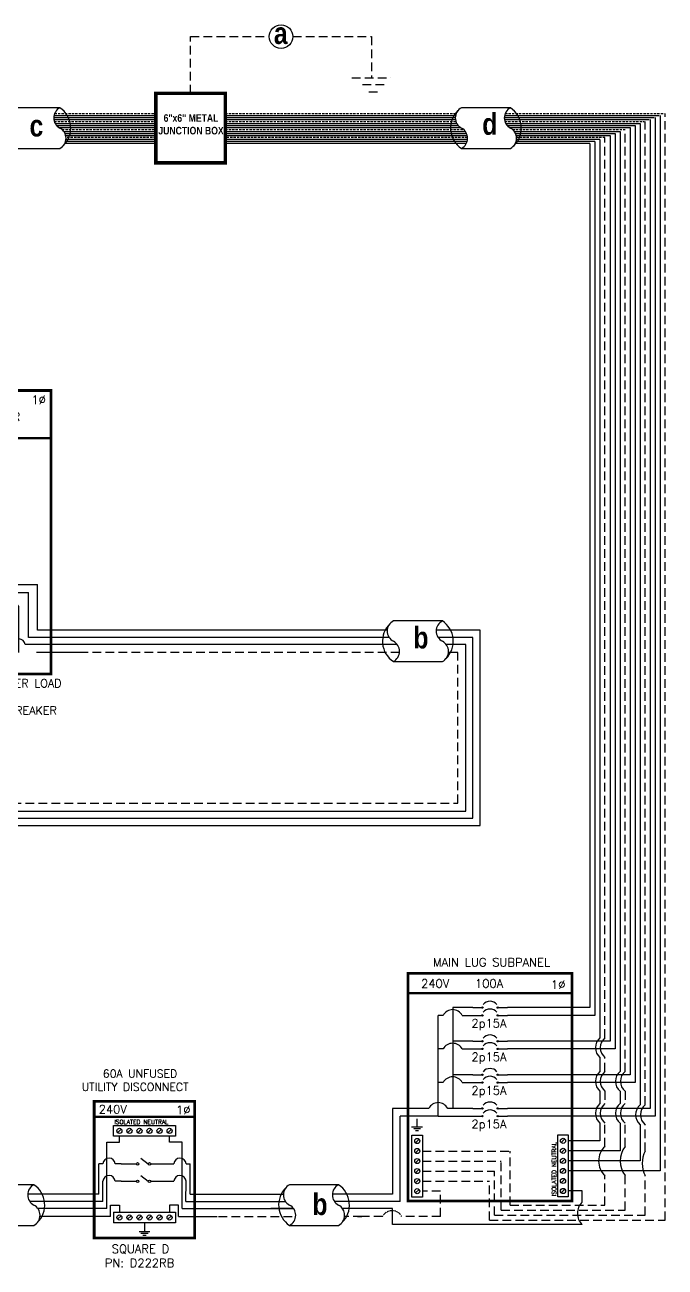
# Model space of a CAD drawing. Header units: feet. Extents: x 24455 to 25064, y 15295 to 15879.
# Drawn here: x 24786 to 25064, y 15341 to 15879 of the extents above; entities that cross this region are included whole.
import ezdxf

# ---------------------------------------------------------------- set-up
doc = ezdxf.new("R2010")
doc.units = ezdxf.units.FT
doc.header["$MEASUREMENT"] = 0
doc.linetypes.add('HIDDEN', pattern=[0.375, 0.25, -0.125])
for name, color, linetype in [('ONE LINE BLOCKS', 7, 'Continuous'), ('TABLES', 7, 'Continuous'), ('TEXT', 7, 'Continuous'), ('Z - TITLEBLOCK TXT', 7, 'Continuous')]:
    doc.layers.add(name, color=color, linetype=linetype)
doc.styles.add('ONE LINE TXT', font='techb___.ttf')
doc.styles.get("Standard").update_dxf_attribs({"font": 'simplex.shx'})

# ---------------------------------------------------------------- blocks, each defined once
blk = doc.blocks.new('M_MAIN BREAKER')
at = {"layer": 'ONE LINE BLOCKS', "linetype": 'Continuous'}
h = blk.add_hatch(color=1, dxfattribs=at)
h.dxf.hatch_style = 1
edge = h.paths.add_edge_path()
edge.add_arc((-12.418, 14.123), 0.0515, 0, 360)
h = blk.add_hatch(color=1, dxfattribs=at)
h.dxf.hatch_style = 1
edge = h.paths.add_edge_path()
edge.add_arc((-11.369, 14.123), 0.0515, 0, 360)
h = blk.add_hatch(color=1, dxfattribs=at)
h.dxf.hatch_style = 1
edge = h.paths.add_edge_path()
edge.add_arc((-12.418, 12.94), 0.0515, 0, 360)
h = blk.add_hatch(color=1, dxfattribs=at)
h.dxf.hatch_style = 1
edge = h.paths.add_edge_path()
edge.add_arc((-11.369, 12.94), 0.0515, 0, 360)
h = blk.add_hatch(color=1, dxfattribs=at)
h.dxf.hatch_style = 1
edge = h.paths.add_edge_path()
edge.add_arc((-9.245, 11.887), 0.0515, 0, 360)
h = blk.add_hatch(color=1, dxfattribs=at)
h.dxf.hatch_style = 1
edge = h.paths.add_edge_path()
edge.add_arc((-8.062, 11.887), 0.0515, 0, 360)
h = blk.add_hatch(color=1, dxfattribs=at)
h.dxf.hatch_style = 1
edge = h.paths.add_edge_path()
edge.add_arc((-9.245, 11.288), 0.0515, 0, 360)
h = blk.add_hatch(color=1, dxfattribs=at)
h.dxf.hatch_style = 1
edge = h.paths.add_edge_path()
edge.add_arc((-8.062, 11.288), 0.0515, 0, 360)
h = blk.add_hatch(color=1, dxfattribs=at)
h.dxf.hatch_style = 1
edge = h.paths.add_edge_path()
edge.add_arc((-9.245, 10.221), 0.0515, 0, 360)
h = blk.add_hatch(color=1, dxfattribs=at)
h.dxf.hatch_style = 1
edge = h.paths.add_edge_path()
edge.add_arc((-9.245, 9.622), 0.0515, 0, 360)
h = blk.add_hatch(color=1, dxfattribs=at)
h.dxf.hatch_style = 1
edge = h.paths.add_edge_path()
edge.add_arc((-8.062, 10.221), 0.0515, 0, 360)
h = blk.add_hatch(color=1, dxfattribs=at)
h.dxf.hatch_style = 1
edge = h.paths.add_edge_path()
edge.add_arc((-8.062, 9.622), 0.0515, 0, 360)
h = blk.add_hatch(color=1, dxfattribs=at)
h.dxf.hatch_style = 1
edge = h.paths.add_edge_path()
edge.add_arc((-9.245, 8.555), 0.0515, 0, 360)
h = blk.add_hatch(color=1, dxfattribs=at)
h.dxf.hatch_style = 1
edge = h.paths.add_edge_path()
edge.add_arc((-8.062, 8.555), 0.0515, 0, 360)
h = blk.add_hatch(color=1, dxfattribs=at)
h.dxf.hatch_style = 1
edge = h.paths.add_edge_path()
edge.add_arc((-9.245, 7.957), 0.0515, 0, 360)
h = blk.add_hatch(color=1, dxfattribs=at)
h.dxf.hatch_style = 1
edge = h.paths.add_edge_path()
edge.add_arc((-8.062, 7.957), 0.0515, 0, 360)
h = blk.add_hatch(color=1, dxfattribs=at)
h.dxf.hatch_style = 1
edge = h.paths.add_edge_path()
edge.add_arc((-9.245, 6.889), 0.0515, 0, 360)
h = blk.add_hatch(color=1, dxfattribs=at)
h.dxf.hatch_style = 1
edge = h.paths.add_edge_path()
edge.add_arc((-8.062, 6.889), 0.0515, 0, 360)
h = blk.add_hatch(color=1, dxfattribs=at)
h.dxf.hatch_style = 1
edge = h.paths.add_edge_path()
edge.add_arc((-9.245, 6.291), 0.0515, 0, 360)
h = blk.add_hatch(color=1, dxfattribs=at)
h.dxf.hatch_style = 1
edge = h.paths.add_edge_path()
edge.add_arc((-8.062, 6.291), 0.0515, 0, 360)
h = blk.add_hatch(color=1, dxfattribs=at)
h.dxf.hatch_style = 1
edge = h.paths.add_edge_path()
edge.add_arc((-9.245, 5.224), 0.0515, 0, 360)
h = blk.add_hatch(color=1, dxfattribs=at)
h.dxf.hatch_style = 1
edge = h.paths.add_edge_path()
edge.add_arc((-8.062, 5.224), 0.0515, 0, 360)
h = blk.add_hatch(color=1, dxfattribs=at)
h.dxf.hatch_style = 1
edge = h.paths.add_edge_path()
edge.add_arc((-9.245, 4.625), 0.0515, 0, 360)
h = blk.add_hatch(color=1, dxfattribs=at)
h.dxf.hatch_style = 1
edge = h.paths.add_edge_path()
edge.add_arc((-8.062, 4.625), 0.0515, 0, 360)
at = {"color": 7, "linetype": 'Continuous'}
for p, q in [((-3.665, 1.711), (-3.665, 5.224)), ((0, 1.711), (-3.665, 1.711))]:
    blk.add_line(p, q, dxfattribs=at)
at = {"color": 10, "linetype": 'Continuous'}
for p, q in [((-4.378, 1.149), (-4.378, 4.625)), ((-3.663, 4.625), (-3.663, 4.625)), ((-3.663, 4.625), (-3.663, 4.625)), ((0, 1.149), (-4.378, 1.149))]:
    blk.add_line(p, q, dxfattribs=at)
at = {"color": 253, "linetype": 'Continuous'}
for p, q in [((-6.385, 2.177), (-6.591, 2.177)), ((-6.385, 0.611), (-6.385, 2.177)), ((-5.561, 0.611), (-6.385, 0.611)), ((0, 0.611), (-4.626, 0.611))]:
    blk.add_line(p, q, dxfattribs=at)
at = {"color": 7, "linetype": 'Continuous'}
blk.add_circle((-19.559, -2.704), 0.906, dxfattribs=at)
at = {"color": 253, "linetype": 'Continuous'}
blk.add_arc((-5.093, 0.584), 0.468, 3.28193, 176.71807, dxfattribs=at)
at = {"layer": 'ONE LINE BLOCKS', "lineweight": 50}
for p, q in [((-19.225, 23.898), (-19.225, 26.892)), ((-19.225, 26.892), (-15.884, 26.892)), ((-15.884, 26.892), (-15.884, 23.898)), ((-15.884, 23.898), (-19.225, 23.898)), ((-14.957, 16.472), (-2.641, 16.472))]:
    blk.add_line(p, q, dxfattribs=at)
at = {"layer": 'ONE LINE BLOCKS', "lineweight": 50, "const_width": 0.21}
for points in [[(-19.225, 23.898), (-19.225, 26.892), (-15.884, 26.892), (-15.884, 23.898)], [(-14.957, -1.647), (-14.957, 20.128), (-2.641, 20.128), (-2.641, -1.647)]]:
    blk.add_lwpolyline(points, close=True, dxfattribs=at)
at = {"layer": 'TEXT', "color": 92, "linetype": 'HIDDEN', "ltscale": 15}
for p, q in [((-13.723, 3.547), (-13.723, 2.935)), ((-6.577, 3.547), (-13.723, 3.547)), ((-13.723, 2.935), (-12.555, 2.935)), ((-5.118, 0), (-5.118, 3.547)), ((0, 0), (-5.118, 0)), ((-12.555, -0.148), (-19.559, -0.148)), ((-19.559, -0.148), (-19.559, -1.798)), ((-19.559, -3.61), (-19.559, -5.799))]:
    blk.add_line(p, q, dxfattribs=at)
at = {"layer": 'TEXT', "color": 92, "linetype": 'Continuous', "ltscale": 15}
blk.add_line((-7.396, -0.918), (-11.751, -0.918), dxfattribs=at)
at = {"layer": 'TEXT', "color": 92, "linetype": 'HIDDEN', "flags": 128}
for points in [[(-11.595, 1.009), (-10.765, 1.009)], [(-11.18, 1.629), (-11.18, 1.009)], [(-10.909, 0.855), (-11.451, 0.855)], [(-11.053, 0.701), (-11.307, 0.701)]]:
    blk.add_lwpolyline(points, dxfattribs=at)
at = {"layer": 'TEXT', "color": 92, "linetype": 'Continuous', "ltscale": 4, "flags": 128}
for points in [[(-21.062, -5.799), (-18.057, -5.799)], [(-18.578, -6.356), (-20.541, -6.356)], [(-19.098, -6.913), (-20.02, -6.913)]]:
    blk.add_lwpolyline(points, dxfattribs=at)
at = {"layer": 'TEXT', "linetype": 'Continuous'}
blk.add_circle((-17.554, 25.395), 1.267, dxfattribs=at)
at = {"layer": 'TEXT', "color": 92, "linetype": 'Continuous', "ltscale": 0.3}
blk.add_arc((-5.848, 3.164), 0.824, 27.66392, 152.33608, dxfattribs=at)
at = {"layer": 'Z - TITLEBLOCK TXT', "color": 253, "linetype": 'Continuous'}
for p, q in [((-18.566, 13.922), (-18.566, 23.898)), ((-13.44, 13.922), (-18.566, 13.922)), ((-13.44, 4.344), (-13.44, 13.922)), ((-5.831, 4.344), (-13.44, 4.344)), ((-5.831, 4.344), (-5.831, 2.948)), ((-5.831, 2.948), (-6.591, 2.948))]:
    blk.add_line(p, q, dxfattribs=at)
at = {"layer": 'Z - TITLEBLOCK TXT', "color": 10, "linetype": 'Continuous'}
for p, q in [((-17.554, 14.866), (-17.554, 23.898)), ((-12.418, 14.866), (-17.554, 14.866)), ((-12.418, 4.625), (-12.418, 12.196)), ((-11.7, 11.288), (-12.418, 11.288)), ((-9.988, 11.288), (-11.037, 11.288)), ((-11.7, 9.622), (-12.418, 9.622)), ((-9.988, 9.622), (-11.037, 9.622)), ((-11.7, 7.957), (-12.418, 7.957)), ((-9.988, 7.957), (-11.037, 7.957)), ((-11.7, 6.291), (-12.418, 6.291)), ((-9.988, 6.291), (-11.037, 6.291)), ((-9.988, 4.625), (-12.418, 4.625)), ((-7.318, 4.625), (-4.378, 4.625))]:
    blk.add_line(p, q, dxfattribs=at)
at = {"layer": 'Z - TITLEBLOCK TXT', "color": 7, "linetype": 'Continuous'}
for p, q in [((-16.52, 15.77), (-16.52, 23.898)), ((-16.52, 15.77), (-11.369, 15.77)), ((-11.369, 15.77), (-11.369, 14.866)), ((-11.369, 11.887), (-11.369, 12.196)), ((-11.369, 10.221), (-11.369, 11.887)), ((-11.369, 11.887), (-9.988, 11.887)), ((-9.988, 11.887), (-11.369, 11.887)), ((-11.369, 8.555), (-11.369, 10.221)), ((-11.369, 10.221), (-9.988, 10.221)), ((-9.988, 10.221), (-11.369, 10.221)), ((-11.369, 6.889), (-11.369, 8.555)), ((-11.369, 8.555), (-9.988, 8.555)), ((-9.988, 8.555), (-11.369, 8.555)), ((-11.369, 5.224), (-11.369, 6.889)), ((-11.369, 6.889), (-9.988, 6.889)), ((-9.988, 6.889), (-11.369, 6.889)), ((-9.988, 5.224), (-11.369, 5.224)), ((-7.318, 5.224), (-3.665, 5.224))]:
    blk.add_line(p, q, dxfattribs=at)
at = {"layer": 'Z - TITLEBLOCK TXT', "color": 1, "linetype": 'Continuous'}
for p, q in [((-12.555, -1.378), (-12.555, 3.395)), ((-12.555, 3.395), (-11.751, 3.395)), ((-11.751, 3.395), (-11.751, -1.378)), ((-7.396, -1.366), (-7.396, 3.408)), ((-7.396, 3.408), (-6.591, 3.408)), ((-6.591, 3.408), (-6.591, -1.366)), ((-11.751, -1.378), (-12.555, -1.378)), ((-6.591, -1.366), (-7.396, -1.366))]:
    blk.add_line(p, q, dxfattribs=at)
at = {"layer": 'Z - TITLEBLOCK TXT', "color": 4, "linetype": 'Continuous'}
for p, q in [((-12.014, 3.075), (-12.293, 2.796)), ((-6.854, 3.087), (-7.133, 2.809)), ((-12.014, 2.304), (-12.293, 2.025)), ((-6.854, 2.317), (-7.133, 2.038)), ((-12.014, 1.533), (-12.293, 1.255)), ((-6.854, 1.546), (-7.133, 1.267)), ((-12.014, 0.762), (-12.293, 0.484)), ((-6.854, 0.775), (-7.133, 0.497)), ((-6.854, 0.004), (-7.133, -0.274)), ((-12.014, -0.008), (-12.293, -0.287)), ((-12.014, -0.779), (-12.293, -1.058)), ((-6.854, -0.766), (-7.133, -1.045))]:
    blk.add_line(p, q, dxfattribs=at)
at = {"layer": 'Z - TITLEBLOCK TXT', "color": 1, "linetype": 'Continuous', "flags": 128}
for points in [[(-12.418, 14.866), (-12.418, 14.123)], [(-12.418, 14.866), (-12.418, 14.123)], [(-11.369, 14.866), (-11.369, 14.123)], [(-11.369, 14.866), (-11.369, 14.123)], [(-12.418, 12.94), (-12.418, 12.196)], [(-11.369, 12.94), (-11.369, 12.196)], [(-9.988, 11.887), (-9.245, 11.887)], [(-9.988, 11.887), (-9.245, 11.887)], [(-8.062, 11.887), (-7.318, 11.887)], [(-9.988, 11.288), (-9.245, 11.288)], [(-9.988, 11.288), (-9.245, 11.288)], [(-8.062, 11.288), (-7.318, 11.288)], [(-9.988, 10.221), (-9.245, 10.221)], [(-9.988, 10.221), (-9.245, 10.221)], [(-9.988, 9.622), (-9.245, 9.622)], [(-9.988, 9.622), (-9.245, 9.622)], [(-8.062, 10.221), (-7.318, 10.221)], [(-8.062, 9.622), (-7.318, 9.622)], [(-9.988, 8.555), (-9.245, 8.555)], [(-9.988, 8.555), (-9.245, 8.555)], [(-9.988, 7.957), (-9.245, 7.957)], [(-9.988, 7.957), (-9.245, 7.957)], [(-8.062, 8.555), (-7.318, 8.555)], [(-8.062, 7.957), (-7.318, 7.957)], [(-9.988, 6.889), (-9.245, 6.889)], [(-9.988, 6.889), (-9.245, 6.889)], [(-8.062, 6.889), (-7.318, 6.889)], [(-9.988, 6.291), (-9.245, 6.291)], [(-9.988, 6.291), (-9.245, 6.291)], [(-8.062, 6.291), (-7.318, 6.291)], [(-9.988, 5.224), (-9.245, 5.224)], [(-9.988, 5.224), (-9.245, 5.224)], [(-8.062, 5.224), (-7.318, 5.224)], [(-9.988, 4.625), (-9.245, 4.625)], [(-9.988, 4.625), (-9.245, 4.625)], [(-8.062, 4.625), (-7.318, 4.625)]]:
    blk.add_lwpolyline(points, dxfattribs=at)
at = {"layer": 'Z - TITLEBLOCK TXT', "color": 1, "linetype": 'Continuous'}
for centre in [(-12.418, 14.123), (-11.369, 14.123), (-12.418, 12.94), (-11.369, 12.94), (-9.245, 11.887), (-8.062, 11.887), (-9.245, 11.288), (-8.062, 11.288), (-9.245, 10.221), (-9.245, 9.622), (-8.062, 10.221), (-8.062, 9.622), (-9.245, 8.555), (-8.062, 8.555), (-9.245, 7.957), (-8.062, 7.957), (-9.245, 6.889), (-8.062, 6.889), (-9.245, 6.291), (-8.062, 6.291), (-9.245, 5.224), (-8.062, 5.224), (-9.245, 4.625), (-8.062, 4.625)]:
    blk.add_circle(centre, 0.0515, dxfattribs=at)
at = {"layer": 'Z - TITLEBLOCK TXT', "color": 4, "linetype": 'Continuous'}
for centre in [(-12.153, 2.935), (-6.993, 2.948), (-12.153, 2.165), (-6.993, 2.177), (-12.153, 1.394), (-6.993, 1.407), (-12.153, 0.623), (-12.153, -0.148), (-6.993, 0.636), (-6.993, -0.135), (-12.153, -0.918), (-6.993, -0.906)]:
    blk.add_circle(centre, 0.197, dxfattribs=at)
at = {"layer": 'Z - TITLEBLOCK TXT', "color": 1, "linetype": 'Continuous'}
for centre, start, end in [((-12.629, 13.531), 310.3392, 49.6608), ((-11.58, 13.531), 310.3392, 49.6608), ((-8.653, 11.675), 40.3392, 139.6608), ((-8.653, 11.077), 40.3392, 139.6608), ((-8.653, 10.01), 40.3392, 139.6608), ((-8.653, 9.411), 40.3392, 139.6608), ((-8.653, 8.344), 40.3392, 139.6608), ((-8.653, 7.745), 40.3392, 139.6608), ((-8.653, 6.678), 40.3392, 139.6608), ((-8.653, 6.079), 40.3392, 139.6608), ((-8.653, 5.012), 40.3392, 139.6608), ((-8.653, 4.413), 40.3392, 139.6608)]:
    blk.add_arc(centre, 0.697, start, end, dxfattribs=at)
at = {"layer": 'Z - TITLEBLOCK TXT', "color": 10, "linetype": 'Continuous'}
for centre in [(-11.369, 11.269), (-11.369, 9.603), (-11.369, 7.938), (-11.369, 6.272)]:
    blk.add_arc(centre, 0.332, 3.2937, 176.7063, dxfattribs=at)
at = {"layer": 'TABLES', "color": 1, "linetype": 'Continuous'}
blk.add_text('NEUTRAL', height=0.648, rotation=90, dxfattribs=at).set_placement((-7.512, -0.725))
at = {"layer": 'TEXT', "color": 1}
for s, p in [('EXISTING', (-23.874, 26.77)), ('120/240V', (-24.233, 25.604)), ('UTILITY', (-23.531, 24.558)), ('METER', (-23.336, 23.512))]:
    blk.add_text(s, height=0.6278, dxfattribs=at).set_placement(p)
at = {"layer": 'TEXT', "color": 1, "attachment_point": 5}
for s, width, gutter_width, heights, insert, char_height in [('240V', 0.14806, 0.75, [0], (-13.274, 19.41), 0.648), ('1∅', 0.14806, 0.75, [0], (-3.582, 19.41), 0.648), ('0A MAIN BREAKER\\P0A BUSBAR', 11.19903, 0.75, [0], (-8.925, 17.569), 0.648), ('2p0A', 0.14806, 0.75, [0], (-10.547, 13.525), 0.648), ('EXISTING MAIN BREAKER LOAD CENTER\\P2p##A BACK FEED BREAKER\\P{\\fVerdana|b1|i0|c0|p34;NEC 690.64}', 14.14398, 7.17, [12.8], (-8.173, -3.931), 0.62775)]:
    blk.add_mtext_dynamic_manual_height_columns(s, width=width, gutter_width=gutter_width, heights=heights, dxfattribs=dict(at, insert=insert, char_height=char_height))
at = {"layer": 'Z - TITLEBLOCK TXT', "color": 253, "linetype": 'Continuous', "style": 'ONE LINE TXT'}
blk.add_text('M', height=1.662, dxfattribs=at).set_placement((-18.362, 24.559))
at = {"layer": 'Z - TITLEBLOCK TXT', "color": 1, "linetype": 'Continuous', "insert": (-20.083, -1.651), "char_height": 1.66239, "attachment_point": 1, "style": 'ONE LINE TXT'}
blk.add_mtext_dynamic_manual_height_columns('{\\W1;\\C256;a}', width=0.13853, gutter_width=2.132, heights=[0], dxfattribs=at)
blk = doc.blocks.new('*U10')
at = {"color": 155, "true_color": 0x647190}
blk.add_blockref('M_MAIN BREAKER', (0, 0), dxfattribs=at)
blk = doc.blocks.new('*U6')
at = {"color": 7, "linetype": 'Continuous'}
for p, q in [((6.669, 2.433), (2.905, 2.433)), ((2.435, 1.711), (0, 1.711)), ((9.575, 1.711), (6.199, 1.711)), ((2.905, -0.69), (6.669, -0.69))]:
    blk.add_line(p, q, dxfattribs=at)
at = {"color": 10, "linetype": 'Continuous'}
for p, q in [((2.591, 1.149), (0, 1.149)), ((9.575, 1.149), (6.355, 1.149))]:
    blk.add_line(p, q, dxfattribs=at)
at = {"color": 253, "linetype": 'Continuous'}
for p, q in [((3.208, 0.611), (0, 0.611)), ((9.575, 0.611), (6.972, 0.611))]:
    blk.add_line(p, q, dxfattribs=at)
at = {"color": 7, "linetype": 'Continuous'}
for centre, start, end in [((3.942, 0.872), 133.97324, 236.42648), ((5.633, 0.872), 313.97324, 56.42648)]:
    blk.add_arc(centre, 1.874, start, end, dxfattribs=at)
at = {"layer": 'TEXT', "color": 92, "linetype": 'HIDDEN', "ltscale": 15}
for p, q in [((3.373, 0), (0, 0)), ((9.575, 0), (7.137, 0))]:
    blk.add_line(p, q, dxfattribs=at)
at = {"layer": 'Z - TITLEBLOCK TXT', "linetype": 'Continuous'}
for centre, start, end in [((3.315, 1.653), 117.66392, 242.33608), ((7.078, 1.653), 117.66392, 242.33608), ((2.496, 0.091), 297.66392, 62.33608), ((6.26, 0.091), 297.66392, 62.33608)]:
    blk.add_arc(centre, 0.882, start, end, dxfattribs=at)
blk = doc.blocks.new('M_UTILITY DISCONNECT')
at = {"color": 253, "linetype": 'Continuous'}
for p, q in [((3.671, 5.706), (3.671, 6.168)), ((7.524, 5.706), (7.524, 6.168)), ((2.699, 0.611), (2.699, 5.706)), ((2.699, 5.706), (3.671, 5.706)), ((8.496, 5.706), (7.524, 5.706)), ((8.496, 0.611), (8.496, 5.706)), ((2.699, 0.611), (0, 0.611)), ((8.496, 0.611), (11.195, 0.611))]:
    blk.add_line(p, q, dxfattribs=at)
at = {"color": 7, "linetype": 'Continuous'}
for p, q in [((2.078, 1.711), (2.078, 4.034)), ((2.408, 4.034), (2.078, 4.034)), ((3.809, 4.034), (3.343, 4.034)), ((7.386, 4.034), (7.853, 4.034)), ((8.788, 4.034), (9.118, 4.034)), ((9.118, 1.711), (9.118, 4.034)), ((2.078, 1.711), (0, 1.711)), ((9.118, 1.711), (11.195, 1.711))]:
    blk.add_line(p, q, dxfattribs=at)
at = {"color": 10, "linetype": 'Continuous'}
for p, q in [((2.408, 1.149), (2.408, 2.699)), ((3.809, 2.699), (3.343, 2.699)), ((7.386, 2.699), (7.853, 2.699)), ((8.787, 1.149), (8.788, 2.699)), ((2.408, 1.149), (0, 1.149)), ((8.787, 1.149), (11.195, 1.149))]:
    blk.add_line(p, q, dxfattribs=at)
at = {"color": 7, "linetype": 'Continuous'}
for centre in [(2.875, 4.008), (8.32, 4.008)]:
    blk.add_arc(centre, 0.468, 3.28193, 176.71807, dxfattribs=at)
at = {"color": 10, "linetype": 'Continuous'}
for centre in [(2.875, 2.672), (8.32, 2.672)]:
    blk.add_arc(centre, 0.468, 3.28193, 176.71807, dxfattribs=at)
at = {"layer": 'ONE LINE BLOCKS', "lineweight": 50}
blk.add_line((1.732, 7.637), (9.459, 7.637), dxfattribs=at)
at = {"layer": 'ONE LINE BLOCKS', "lineweight": 50, "const_width": 0.21}
blk.add_lwpolyline([(1.732, -1.647), (1.732, 8.836), (9.459, 8.836), (9.459, -1.647)], close=True, dxfattribs=at)
at = {"layer": 'TEXT', "color": 92, "linetype": 'HIDDEN', "ltscale": 15}
for p, q in [((2.978, 0), (0, 0)), ((2.978, 0), (2.978, 0.875)), ((2.978, 0.875), (3.671, 0.875)), ((3.671, 0.875), (3.671, 0.319)), ((8.217, 0.875), (7.524, 0.875)), ((7.524, 0.875), (7.524, 0.319)), ((8.217, 0), (8.217, 0.875)), ((8.217, 0), (11.195, 0))]:
    blk.add_line(p, q, dxfattribs=at)
at = {"layer": 'TEXT', "color": 92, "linetype": 'Continuous', "flags": 128}
for points in [[(5.598, -0.543), (5.598, -1.164)], [(5.183, -1.164), (6.012, -1.164)], [(5.869, -1.317), (5.327, -1.317)], [(5.725, -1.471), (5.47, -1.471)]]:
    blk.add_lwpolyline(points, dxfattribs=at)
at = {"layer": 'Z - TITLEBLOCK TXT', "color": 1, "linetype": 'Continuous'}
for p, q in [((3.211, 6.168), (3.211, 6.972)), ((3.211, 6.972), (7.984, 6.972)), ((7.984, 6.972), (7.984, 6.168)), ((7.984, 6.168), (3.211, 6.168)), ((3.809, 4.034), (4.973, 4.034)), ((5.309, 4.468), (5.887, 4.036)), ((6.078, 4.034), (7.386, 4.034)), ((5.309, 3.134), (5.887, 2.701)), ((3.809, 2.699), (4.973, 2.699)), ((6.078, 2.699), (7.386, 2.699)), ((3.211, 0.319), (7.984, 0.319)), ((3.211, 0.319), (3.211, -0.485)), ((7.984, 0.319), (7.984, -0.485)), ((7.984, -0.485), (3.211, -0.485))]:
    blk.add_line(p, q, dxfattribs=at)
at = {"layer": 'Z - TITLEBLOCK TXT', "color": 4, "linetype": 'Continuous'}
for p, q in [((3.81, 6.71), (3.531, 6.431)), ((4.581, 6.71), (4.302, 6.431)), ((5.351, 6.71), (5.073, 6.431)), ((6.122, 6.71), (5.844, 6.431)), ((6.893, 6.71), (6.614, 6.431)), ((7.664, 6.71), (7.385, 6.431)), ((3.81, 0.056), (3.531, -0.223)), ((4.581, 0.056), (4.302, -0.223)), ((5.351, 0.056), (5.073, -0.223)), ((6.122, 0.056), (5.844, -0.223)), ((6.893, 0.056), (6.614, -0.223)), ((7.664, 0.056), (7.385, -0.223))]:
    blk.add_line(p, q, dxfattribs=at)
for centre in [(3.671, 6.57), (4.441, 6.57), (5.212, 6.57), (5.983, 6.57), (6.754, 6.57), (7.524, 6.57), (3.671, -0.083), (4.441, -0.083), (5.212, -0.083), (5.983, -0.083), (6.754, -0.083), (7.524, -0.083)]:
    blk.add_circle(centre, 0.197, dxfattribs=at)
at = {"layer": 'Z - TITLEBLOCK TXT', "color": 1, "linetype": 'Continuous'}
for centre in [(5.069, 4.034), (5.983, 4.034), (5.069, 2.699), (5.983, 2.699)]:
    blk.add_circle(centre, 0.0959, dxfattribs=at)
at = {"layer": 'TABLES', "color": 4, "linetype": 'Continuous'}
blk.add_text('ISOLATED NEUTRAL', height=0.33207, dxfattribs=at).set_placement((3.275, 7.089))
at = {"layer": 'TEXT', "color": 1}
for s, width, gutter_width, heights, insert, char_height, attachment_point in [('\\A1;\\pi2.3006; 60A UNFUSED \\P\\pi1.0912;UTILITY DISCONNECT', 11.50802, 0, [1.916], (-0.322, 11.272), 0.612, 1), ('240V', 0.14806, 0.75, [0], (3.162, 8.227), 0.648, 5), ('1∅', 0.14806, 0.75, [0], (8.576, 8.174), 0.648, 5), ('\\A1;\\pi1.5665,t4.8065;SQUARE D\\P\\pi1.042,t4.282;PN: D222RB', 8.03936, 0.203, [2.349], (1.51, -2.167), 0.648, 1)]:
    blk.add_mtext_dynamic_manual_height_columns(s, width=width, gutter_width=gutter_width, heights=heights, dxfattribs=dict(at, insert=insert, char_height=char_height, attachment_point=attachment_point))
blk = doc.blocks.new('*U11')
at = {"layer": 'ONE LINE BLOCKS', "linetype": 'Continuous'}
h = blk.add_hatch(color=1, dxfattribs=at)
h.dxf.hatch_style = 1
edge = h.paths.add_edge_path()
edge.add_arc((32.25, -14.9), 0.291, 0, 360)
h = blk.add_hatch(color=1, dxfattribs=at)
h.dxf.hatch_style = 1
edge = h.paths.add_edge_path()
edge.add_arc((38.92, -14.9), 0.291, 0, 360)
h = blk.add_hatch(color=1, dxfattribs=at)
h.dxf.hatch_style = 1
edge = h.paths.add_edge_path()
edge.add_arc((32.25, -18.28), 0.291, 0, 360)
h = blk.add_hatch(color=1, dxfattribs=at)
h.dxf.hatch_style = 1
edge = h.paths.add_edge_path()
edge.add_arc((38.92, -18.28), 0.291, 0, 360)
h = blk.add_hatch(color=1, dxfattribs=at)
h.dxf.hatch_style = 1
edge = h.paths.add_edge_path()
edge.add_arc((32.25, -29.46), 0.291, 0, 360)
h = blk.add_hatch(color=1, dxfattribs=at)
h.dxf.hatch_style = 1
edge = h.paths.add_edge_path()
edge.add_arc((38.92, -29.46), 0.291, 0, 360)
h = blk.add_hatch(color=1, dxfattribs=at)
h.dxf.hatch_style = 1
edge = h.paths.add_edge_path()
edge.add_arc((32.25, -32.84), 0.291, 0, 360)
h = blk.add_hatch(color=1, dxfattribs=at)
h.dxf.hatch_style = 1
edge = h.paths.add_edge_path()
edge.add_arc((38.92, -32.84), 0.291, 0, 360)
h = blk.add_hatch(color=1, dxfattribs=at)
h.dxf.hatch_style = 1
edge = h.paths.add_edge_path()
edge.add_arc((32.25, -44.02), 0.291, 0, 360)
h = blk.add_hatch(color=1, dxfattribs=at)
h.dxf.hatch_style = 1
edge = h.paths.add_edge_path()
edge.add_arc((32.25, -47.4), 0.291, 0, 360)
h = blk.add_hatch(color=1, dxfattribs=at)
h.dxf.hatch_style = 1
edge = h.paths.add_edge_path()
edge.add_arc((38.92, -44.02), 0.291, 0, 360)
h = blk.add_hatch(color=1, dxfattribs=at)
h.dxf.hatch_style = 1
edge = h.paths.add_edge_path()
edge.add_arc((38.92, -47.4), 0.291, 0, 360)
h = blk.add_hatch(color=1, dxfattribs=at)
h.dxf.hatch_style = 1
edge = h.paths.add_edge_path()
edge.add_arc((32.25, -58.58), 0.291, 0, 360)
h = blk.add_hatch(color=1, dxfattribs=at)
h.dxf.hatch_style = 1
edge = h.paths.add_edge_path()
edge.add_arc((38.92, -58.58), 0.291, 0, 360)
h = blk.add_hatch(color=1, dxfattribs=at)
h.dxf.hatch_style = 1
edge = h.paths.add_edge_path()
edge.add_arc((32.25, -61.96), 0.291, 0, 360)
h = blk.add_hatch(color=1, dxfattribs=at)
h.dxf.hatch_style = 1
edge = h.paths.add_edge_path()
edge.add_arc((38.92, -61.96), 0.291, 0, 360)
at = {"color": 7, "linetype": 'Continuous'}
for p, q in [((78.93, 0), (78.93, -14.9)), ((87.63, 0), (87.63, -29.46)), ((96.33, 0), (96.33, -44.02)), ((105.03, 0), (105.03, -58.58)), ((28.05, -14.9), (19.39, -14.9)), ((19.39, -14.9), (19.39, -29.46)), ((78.93, -14.9), (43.12, -14.9)), ((28.05, -29.46), (19.39, -29.46)), ((19.39, -29.46), (19.39, -44.02)), ((87.63, -29.46), (43.12, -29.46)), ((28.05, -44.02), (19.39, -44.02)), ((19.39, -44.02), (19.39, -58.58)), ((96.33, -44.02), (43.12, -44.02)), ((8.98, -58.58), (-6.7, -58.58)), ((-6.7, -58.58), (-6.7, -95.75)), ((28.05, -58.58), (17.22, -58.58)), ((105.03, -58.58), (43.12, -58.58)), ((-6.7, -95.75), (-20.02, -95.75))]:
    blk.add_line(p, q, dxfattribs=at)
at = {"color": 10, "linetype": 'Continuous'}
for p, q in [((81.1, 0), (81.1, -18.28)), ((89.8, 0), (89.8, -32.84)), ((98.5, 0), (98.5, -47.4)), ((107.2, 0), (107.2, -61.96)), ((13.1, -32.84), (13.1, -18.28)), ((15.27, -18.28), (13.1, -18.28)), ((23.51, -18.28), (28.05, -18.28)), ((81.1, -18.28), (43.12, -18.28)), ((13.1, -47.4), (13.1, -32.84)), ((15.27, -32.84), (13.1, -32.84)), ((23.51, -32.84), (28.05, -32.84)), ((89.8, -32.84), (43.12, -32.84)), ((13.1, -61.96), (13.1, -47.4)), ((15.27, -47.4), (13.1, -47.4)), ((23.51, -47.4), (28.05, -47.4)), ((98.5, -47.4), (43.12, -47.4)), ((13.1, -61.96), (-3.41, -61.96)), ((-3.41, -98.92), (-3.41, -61.96)), ((13.1, -61.96), (28.05, -61.96)), ((107.2, -61.96), (43.12, -61.96)), ((-3.41, -98.92), (-20.02, -98.92))]:
    blk.add_line(p, q, dxfattribs=at)
at = {"color": 253, "linetype": 'Continuous'}
for p, q in [((83.28, 0), (83.28, -27.97)), ((91.98, 0), (91.98, -42.53)), ((100.68, 0), (100.68, -57.09)), ((109.38, 0), (109.38, -85.69)), ((83.28, -36.53), (83.28, -42.53)), ((83.28, -51.09), (83.28, -56.42)), ((91.98, -51.09), (91.98, -56.42)), ((83.28, -64.97), (83.28, -72.64)), ((91.98, -64.97), (91.98, -76.99)), ((100.68, -65.65), (100.68, -81.34)), ((83.28, -72.64), (69.51, -72.64)), ((91.98, -76.99), (69.51, -76.99)), ((100.68, -81.34), (69.51, -81.34)), ((109.38, -85.69), (69.51, -85.69)), ((75.52, -94.39), (69.51, -94.39)), ((75.52, -99.21), (75.52, -94.39)), ((-6.7, -101.96), (-20.02, -101.96)), ((-6.7, -108.97), (-6.7, -101.96)), ((75.52, -108.97), (-6.7, -108.97))]:
    blk.add_line(p, q, dxfattribs=at)
at = {"color": 10, "linetype": 'Continuous'}
for centre in [(19.39, -20.44), (19.39, -35), (19.39, -49.56)]:
    blk.add_arc(centre, 4.65, 27.6639, 152.3361, dxfattribs=at)
at = {"color": 253, "linetype": 'Continuous'}
for centre, radius, start, end in [((86.85, -32.25), 5.58, 129.9215, 230.0785), ((86.85, -46.81), 5.58, 129.9215, 230.0785), ((95.56, -46.81), 5.58, 129.9215, 230.0785), ((86.85, -60.7), 5.58, 129.9215, 230.0785), ((95.56, -60.7), 5.58, 129.9215, 230.0785), ((104.26, -61.37), 5.58, 129.9215, 230.0785), ((80.38, -104.09), 6.89, 134.9307, 225.0693)]:
    blk.add_arc(centre, radius, start, end, dxfattribs=at)
at = {"color": 7, "linetype": 'Continuous'}
blk.add_arc((13.1, -60.74), 4.65, 27.6639, 152.3361, dxfattribs=at)
at = {"layer": 'ONE LINE BLOCKS', "lineweight": 50}
blk.add_line((0, -8.7), (71.17, -8.7), dxfattribs=at)
at = {"layer": 'ONE LINE BLOCKS', "lineweight": 50, "const_width": 1.19}
blk.add_lwpolyline([(0, -98.74), (0, 0), (71.17, 0), (71.17, -98.74)], close=True, dxfattribs=at)
at = {"layer": 'TEXT', "color": 92, "linetype": 'HIDDEN', "ltscale": 15}
for p, q in [((85.45, -27.97), (85.45, 0)), ((94.15, -42.53), (94.15, 0)), ((102.85, -57.09), (102.85, 0)), ((111.55, -107.06), (111.55, 0)), ((85.45, -42.53), (85.45, -36.53)), ((85.45, -51.09), (85.45, -56.42)), ((94.15, -51.09), (94.15, -56.42)), ((85.45, -75.05), (85.45, -64.97)), ((94.15, -75.05), (94.15, -64.97)), ((102.85, -77.06), (102.85, -65.65)), ((6.27, -77.06), (44.26, -77.06)), ((44.26, -100.49), (44.26, -77.06)), ((6.27, -81.41), (40.48, -81.41)), ((6.27, -85.76), (37.56, -85.76)), ((37.56, -104.87), (37.56, -85.76)), ((40.48, -102.69), (40.48, -81.41)), ((6.27, -90.11), (35.36, -90.11)), ((35.36, -107.06), (35.36, -90.11)), ((85.45, -100.49), (85.45, -87.74)), ((94.15, -102.69), (94.15, -87.74)), ((102.85, -104.87), (102.85, -87.74)), ((14.11, -94.46), (6.27, -94.46)), ((14.11, -105.41), (14.11, -94.46)), ((44.26, -100.49), (85.45, -100.49)), ((-11.01, -105.41), (-20.02, -105.41)), ((14.11, -105.41), (-2.77, -105.41)), ((35.36, -107.06), (111.55, -107.06)), ((37.56, -104.87), (102.85, -104.87)), ((40.48, -102.69), (94.15, -102.69))]:
    blk.add_line(p, q, dxfattribs=at)
at = {"layer": 'TEXT', "color": 92, "linetype": 'HIDDEN', "flags": 128}
for points in [[(3.9, -63.12), (3.9, -66.62)], [(1.56, -66.62), (6.24, -66.62)], [(5.43, -67.49), (2.37, -67.49)], [(4.62, -68.36), (3.18, -68.36)]]:
    blk.add_lwpolyline(points, dxfattribs=at)
at = {"layer": 'TEXT', "color": 92, "linetype": 'Continuous', "ltscale": 4}
for centre, radius, start, end in [((88.92, -32.25), 5.51, 129.059, 230.941), ((88.92, -46.81), 5.51, 129.059, 230.941), ((97.62, -46.81), 5.51, 129.059, 230.941), ((88.92, -60.7), 5.51, 129.059, 230.941), ((97.62, -60.7), 5.51, 129.059, 230.941), ((106.32, -61.37), 5.51, 129.059, 230.941), ((91.35, -81.39), 8.66, 132.8846, 227.1154), ((102.41, -81.39), 10.41, 142.4478, 217.5522), ((113.71, -82.4), 12.1, 153.8293, 206.1707)]:
    blk.add_arc(centre, radius, start, end, dxfattribs=at)
at = {"layer": 'TEXT', "color": 92, "linetype": 'HIDDEN', "ltscale": 0.3}
blk.add_arc((-6.89, -107.57), 4.65, 27.6639, 152.3361, dxfattribs=at)
at = {"layer": 'Z - TITLEBLOCK TXT', "color": 1, "linetype": 'Continuous'}
for p, q in [((1.73, -97.06), (1.73, -70.12)), ((1.73, -70.12), (6.27, -70.12)), ((6.27, -70.12), (6.27, -97.06)), ((64.97, -96.99), (64.97, -70.04)), ((64.97, -70.04), (69.51, -70.04)), ((69.51, -70.04), (69.51, -96.99)), ((6.27, -97.06), (1.73, -97.06)), ((69.51, -96.99), (64.97, -96.99))]:
    blk.add_line(p, q, dxfattribs=at)
at = {"layer": 'Z - TITLEBLOCK TXT', "color": 4, "linetype": 'Continuous'}
for p, q in [((4.79, -71.93), (3.22, -73.5)), ((68.02, -71.85), (66.45, -73.43)), ((4.79, -76.28), (3.22, -77.85)), ((4.79, -80.63), (3.22, -82.2)), ((68.02, -76.2), (66.45, -77.78)), ((68.02, -80.55), (66.45, -82.13)), ((4.79, -84.98), (3.22, -86.55)), ((68.02, -84.91), (66.45, -86.48)), ((4.79, -89.33), (3.22, -90.9)), ((68.02, -89.26), (66.45, -90.83)), ((4.79, -93.68), (3.22, -95.25)), ((68.02, -93.61), (66.45, -95.18))]:
    blk.add_line(p, q, dxfattribs=at)
at = {"layer": 'Z - TITLEBLOCK TXT', "color": 1, "linetype": 'Continuous', "flags": 128}
for points in [[(28.05, -14.9), (32.25, -14.9)], [(28.05, -14.9), (32.25, -14.9)], [(38.92, -14.9), (43.12, -14.9)], [(28.05, -18.28), (32.25, -18.28)], [(28.05, -18.28), (32.25, -18.28)], [(38.92, -18.28), (43.12, -18.28)], [(28.05, -29.46), (32.25, -29.46)], [(28.05, -29.46), (32.25, -29.46)], [(38.92, -29.46), (43.12, -29.46)], [(28.05, -32.84), (32.25, -32.84)], [(28.05, -32.84), (32.25, -32.84)], [(38.92, -32.84), (43.12, -32.84)], [(28.05, -44.02), (32.25, -44.02)], [(28.05, -44.02), (32.25, -44.02)], [(28.05, -47.4), (32.25, -47.4)], [(28.05, -47.4), (32.25, -47.4)], [(38.92, -44.02), (43.12, -44.02)], [(38.92, -47.4), (43.12, -47.4)], [(28.05, -58.58), (32.25, -58.58)], [(28.05, -58.58), (32.25, -58.58)], [(38.92, -58.58), (43.12, -58.58)], [(28.05, -61.96), (32.25, -61.96)], [(28.05, -61.96), (32.25, -61.96)], [(38.92, -61.96), (43.12, -61.96)]]:
    blk.add_lwpolyline(points, dxfattribs=at)
at = {"layer": 'Z - TITLEBLOCK TXT', "color": 1, "linetype": 'Continuous'}
for centre in [(32.25, -14.9), (38.92, -14.9), (32.25, -18.28), (38.92, -18.28), (32.25, -29.46), (38.92, -29.46), (32.25, -32.84), (38.92, -32.84), (32.25, -44.02), (32.25, -47.4), (38.92, -44.02), (38.92, -47.4), (32.25, -58.58), (38.92, -58.58), (32.25, -61.96), (38.92, -61.96)]:
    blk.add_circle(centre, 0.291, dxfattribs=at)
at = {"layer": 'Z - TITLEBLOCK TXT', "color": 4, "linetype": 'Continuous'}
for centre in [(4, -72.71), (67.24, -72.64), (4, -77.06), (4, -81.41), (67.24, -76.99), (67.24, -81.34), (4, -85.76), (67.24, -85.69), (4, -90.11), (67.24, -90.04), (4, -94.46), (67.24, -94.39)]:
    blk.add_circle(centre, 1.11, dxfattribs=at)
at = {"layer": 'Z - TITLEBLOCK TXT', "color": 1, "linetype": 'Continuous'}
for centre in [(35.58, -16.1), (35.58, -19.48), (35.58, -30.66), (35.58, -34.04), (35.58, -45.22), (35.58, -48.6), (35.58, -59.78), (35.58, -63.16)]:
    blk.add_arc(centre, 3.93, 40.3392, 139.6608, dxfattribs=at)
at = {"layer": 'TABLES', "color": 1, "linetype": 'Continuous'}
for p in [(27.55, -23.52), (27.55, -38.08), (27.55, -52.64), (27.55, -67.2)]:
    blk.add_text('2p15A', height=3.658, dxfattribs=at).set_placement(p)
at = {"layer": 'TABLES', "color": 4, "linetype": 'Continuous'}
blk.add_text('ISOLATED NEUTRAL', height=1.8743, rotation=90, dxfattribs=at).set_placement((64.31, -96.63))
at = {"layer": 'TEXT', "color": 1, "attachment_point": 5}
for s, width, gutter_width, insert, char_height in [('MAIN LUG SUBPANEL ', 62.3984, 7.17, (36.22, 4.74), 3.6576), ('240V', 0.1481, 0.75, (11.79, -4.45), 3.658), ('100A', 0.1481, 0.75, (35.17, -4.45), 3.658), ('1∅', 0.1481, 0.75, (65.15, -4.96), 3.658)]:
    blk.add_mtext_dynamic_manual_height_columns(s, width=width, gutter_width=gutter_width, heights=[0], dxfattribs=dict(at, insert=insert, char_height=char_height))

msp = doc.modelspace()

# ---------------------------------------------------------------- linework, layer by layer
at = {"color": 7, "linetype": 'Continuous'}
for p, q in [((24800.98, 15843.18), (24779.74, 15843.18)), ((24996.42, 15843.18), (24975.18, 15843.18)), ((25057.03, 15838.06), (25057.03, 15468.07)), ((25039.63, 15831.18), (25039.63, 15468.07)), ((25048.33, 15834.62), (25048.33, 15468.07)), ((24779.74, 15825.55), (24800.98, 15825.55)), ((24975.18, 15825.55), (24996.42, 15825.55)), ((25030.93, 15827.74), (25030.93, 15468.07)), ((24966.9, 15620.78), (24945.65, 15620.78)), ((24943, 15616.7), (24812.02, 15616.7)), ((24983.3, 15616.7), (24964.24, 15616.7)), ((24983.3, 15532.09), (24983.3, 15616.7)), ((24945.65, 15603.15), (24966.9, 15603.15)), ((24694.48, 15532.09), (24983.3, 15532.09)), ((24921.85, 15376.39), (24900.61, 15376.39)), ((24869.29, 15372.32), (24897.95, 15372.32)), ((24931.98, 15372.32), (24919.2, 15372.32)), ((24900.61, 15358.77), (24921.85, 15358.77))]:
    msp.add_line(p, q, dxfattribs=at)
at = {"color": 10, "linetype": 'Continuous'}
for p, q in [((24798.32, 15838.93), (24842.63, 15838.93)), ((24872.73, 15838.93), (24972.52, 15838.93)), ((24993.76, 15838.93), (25058.81, 15838.93)), ((25059.2, 15838.93), (25059.2, 15468.07)), ((24799.56, 15835.48), (24842.63, 15835.48)), ((24803.19, 15832.04), (24842.63, 15832.04)), ((24872.73, 15835.48), (24973.76, 15835.48)), ((24872.73, 15832.04), (24977.39, 15832.04)), ((24995, 15835.48), (25050.5, 15835.48)), ((24998.63, 15832.04), (25041.8, 15832.04)), ((25041.8, 15832.04), (25041.8, 15468.07)), ((25050.5, 15835.48), (25050.5, 15468.07)), ((24842.63, 15828.6), (24803.46, 15828.6)), ((24977.65, 15828.6), (24872.73, 15828.6)), ((25033.1, 15828.6), (24998.9, 15828.6)), ((25033.1, 15828.6), (25033.1, 15468.07)), ((24943.88, 15613.53), (24812.02, 15613.53)), ((24980.12, 15613.53), (24965.12, 15613.53)), ((24980.12, 15535.27), (24980.12, 15613.53)), ((24691.31, 15535.27), (24980.12, 15535.27)), ((24867.43, 15369.15), (24898.83, 15369.15)), ((24931.98, 15369.15), (24920.08, 15369.15))]:
    msp.add_line(p, q, dxfattribs=at)
at = {"linetype": 'Continuous'}
for p, q in [((24798.37, 15838.06), (24842.63, 15838.06)), ((24872.73, 15838.06), (24972.56, 15838.06)), ((24993.81, 15838.06), (25056.64, 15838.06)), ((24800.55, 15834.62), (24842.63, 15834.62)), ((24803.5, 15831.18), (24842.63, 15831.18)), ((24872.73, 15834.62), (24974.74, 15834.62)), ((24872.73, 15831.18), (24977.69, 15831.18)), ((24995.99, 15834.62), (25048.33, 15834.62)), ((24998.94, 15831.18), (25039.63, 15831.18)), ((24842.63, 15827.74), (24803.12, 15827.74)), ((24977.32, 15827.74), (24872.73, 15827.74)), ((25030.93, 15827.74), (24998.57, 15827.74))]:
    msp.add_line(p, q, dxfattribs=at)
at = {"color": 253, "linetype": 'Continuous'}
for p, q in [((24798.42, 15839.79), (24842.63, 15839.79)), ((24798.95, 15836.34), (24842.63, 15836.34)), ((24872.73, 15839.79), (24972.62, 15839.79)), ((24872.73, 15836.34), (24973.15, 15836.34)), ((24993.86, 15839.79), (25060.99, 15839.79)), ((24994.39, 15836.34), (25052.68, 15836.34)), ((25052.68, 15836.34), (25052.68, 15468.07)), ((25061.38, 15839.79), (25061.38, 15468.07)), ((24802.68, 15832.9), (24842.63, 15832.9)), ((24872.73, 15832.9), (24976.88, 15832.9)), ((24998.12, 15832.9), (25043.98, 15832.9)), ((25043.98, 15832.9), (25043.98, 15468.07)), ((24842.63, 15829.46), (24803.62, 15829.46)), ((24977.82, 15829.46), (24872.73, 15829.46)), ((25035.28, 15829.46), (24999.06, 15829.46)), ((25035.28, 15829.46), (25035.28, 15468.07)), ((24947.36, 15610.49), (24812.02, 15610.49)), ((24977.08, 15610.49), (24968.61, 15610.49)), ((24977.08, 15538.31), (24977.08, 15610.49)), ((24688.27, 15538.31), (24977.08, 15538.31)), ((24865.78, 15366.11), (24902.32, 15366.11)), ((24902.32, 15366.11), (24892.47, 15366.11)), ((24931.98, 15366.11), (24923.56, 15366.11))]:
    msp.add_line(p, q, dxfattribs=at)
at = {"color": 7, "linetype": 'Continuous'}
msp.add_circle((24896.91, 15874.01), 5.11, dxfattribs=at)
for centre, start, end in [((24795.13, 15834.36), 313.9732, 56.4265), ((24981.03, 15834.36), 133.9732, 236.4265), ((24990.57, 15834.36), 313.9732, 56.4265), ((24961.05, 15611.96), 313.9732, 56.4265), ((24951.5, 15611.96), 133.9732, 236.4265), ((24906.46, 15367.58), 133.9732, 236.4265), ((24916, 15367.58), 313.9732, 56.4265)]:
    msp.add_arc(centre, 10.58, start, end, dxfattribs=at)
at = {"layer": 'ONE LINE BLOCKS', "lineweight": 50, "const_width": 1.53}
msp.add_lwpolyline([(24872.73, 15819.31), (24842.63, 15819.31), (24842.63, 15849.42), (24872.73, 15849.42)], close=True, dxfattribs=at)
at = {"layer": 'TEXT', "color": 92, "linetype": 'HIDDEN', "ltscale": 15}
for p, q in [((24857.68, 15849.42), (24857.68, 15874.01)), ((24857.68, 15874.01), (24891.79, 15874.01)), ((24902.02, 15874.01), (24936.13, 15874.01)), ((24936.13, 15874.01), (24936.13, 15856.22)), ((25054.85, 15468.07), (25054.85, 15837.2)), ((25063.55, 15468.07), (25063.55, 15840.65)), ((25046.15, 15468.07), (25046.15, 15833.76)), ((25037.45, 15468.07), (25037.45, 15830.32)), ((24948.29, 15607.04), (24812.02, 15607.04)), ((24973.64, 15607.04), (24969.53, 15607.04)), ((24973.64, 15541.75), (24973.64, 15607.04)), ((24684.82, 15541.75), (24973.64, 15541.75)), ((24864.21, 15362.66), (24903.25, 15362.66)), ((24931.98, 15362.66), (24924.49, 15362.66)), ((24930.11, 15362.66), (24931.98, 15362.66))]:
    msp.add_line(p, q, dxfattribs=at)
at = {"layer": 'TEXT', "color": 92, "linetype": 'HIDDEN', "ltscale": 4}
for p, q in [((24798.57, 15837.2), (24842.63, 15837.2)), ((24798.68, 15840.65), (24842.63, 15840.65)), ((24872.73, 15840.65), (24972.88, 15840.65)), ((24872.73, 15837.2), (24972.77, 15837.2)), ((24994.01, 15837.2), (25054.46, 15837.2)), ((24994.12, 15840.65), (25063.16, 15840.65)), ((24801.88, 15833.76), (24842.63, 15833.76)), ((24872.73, 15833.76), (24976.08, 15833.76)), ((24997.32, 15833.76), (25046.15, 15833.76)), ((24842.63, 15830.32), (24803.63, 15830.32)), ((24977.83, 15830.32), (24872.73, 15830.32)), ((25037.45, 15830.32), (24999.08, 15830.32))]:
    msp.add_line(p, q, dxfattribs=at)
at = {"layer": 'TEXT', "color": 92, "linetype": 'HIDDEN', "ltscale": 15, "flags": 128}
for points in [[(24927.65, 15856.22), (24944.61, 15856.22)], [(24941.67, 15853.08), (24930.59, 15853.08)], [(24938.73, 15849.94), (24933.53, 15849.94)]]:
    msp.add_lwpolyline(points, dxfattribs=at)
at = {"layer": 'Z - TITLEBLOCK TXT', "linetype": 'Continuous'}
for centre, start, end in [((24803.29, 15838.77), 117.6639, 242.3361), ((24977.49, 15838.77), 117.6639, 242.3361), ((24998.73, 15838.77), 117.6639, 242.3361), ((24798.67, 15829.96), 297.6639, 62.3361), ((24972.87, 15829.96), 297.6639, 62.3361), ((24994.11, 15829.96), 297.6639, 62.3361), ((24947.96, 15616.37), 117.6639, 242.3361), ((24969.21, 15616.37), 117.6639, 242.3361), ((24943.34, 15607.56), 297.6639, 62.3361), ((24964.59, 15607.56), 297.6639, 62.3361), ((24902.92, 15371.99), 117.6639, 242.3361), ((24924.16, 15371.99), 117.6639, 242.3361), ((24898.3, 15363.17), 297.6639, 62.3361), ((24919.54, 15363.17), 297.6639, 62.3361)]:
    msp.add_arc(centre, 4.98, start, end, dxfattribs=at)

# ---------------------------------------------------------------- block references
at = {"color": 155, "true_color": 0x647190, "xscale": 5.644441731736358, "yscale": 5.644441731736358, "zscale": 5.644441731736358}
for name, p in [('*U10', (24812.02, 15607.04)), ('M_UTILITY DISCONNECT', (24806.1, 15362.66)), ('*U6', (24752.06, 15362.66))]:
    msp.add_blockref(name, p, dxfattribs=at)
msp.add_blockref('*U11', (24952, 15468.07))

# ---------------------------------------------------------------- texts
at = {"layer": 'ONE LINE BLOCKS', "color": 1, "linetype": 'Continuous', "insert": (24857.87, 15840.37), "char_height": 3.2756, "width": 28.3929, "attachment_point": 2, "style": 'ONE LINE TXT'}
msp.add_mtext('6"x6" METAL JUNCTION BOX  ', dxfattribs=at)
at = {"layer": 'Z - TITLEBLOCK TXT', "color": 1, "linetype": 'Continuous', "char_height": 9.3833, "attachment_point": 1, "style": 'ONE LINE TXT'}
for s, insert in [('{\\W1;\\C256;a}', (24893.81, 15880.2)), ('{\\W1;\\C256;d}', (24984.2, 15840.85)), ('{\\W1;\\C256;c}', (24787.82, 15840.1)), ('{\\W1;\\C256;b}', (24954.32, 15618.22)), ('{\\W1;\\C256;b}', (24910.52, 15372.66))]:
    msp.add_mtext_dynamic_manual_height_columns(s, width=0.1385, gutter_width=2.13, heights=[0], dxfattribs=dict(at, insert=insert))

doc.saveas('drawing.dxf')
